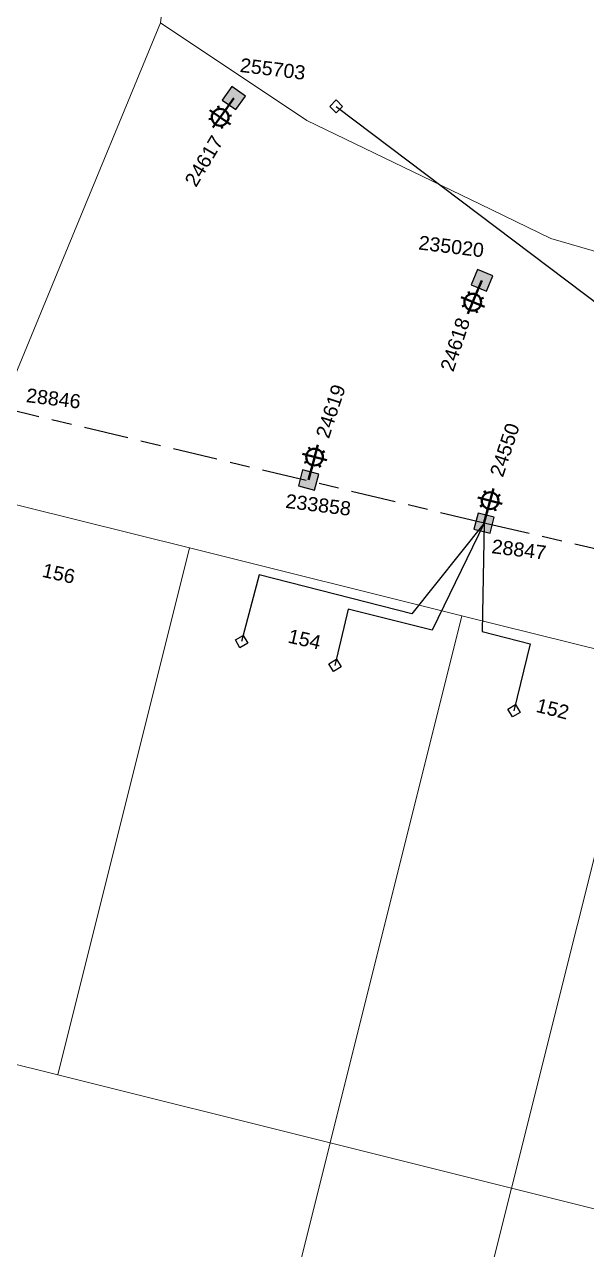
# Model space of a CAD drawing. Header units: metres. Extents: x 287062 to 288920, y 6261941 to 6263050.
# Drawn here: x 287783 to 287833.4, y 6262446 to 6262555.7 of the extents above; entities that cross this region are included whole.
import ezdxf
from ezdxf.enums import TextEntityAlignment as Align

# ---------------------------------------------------------------- set-up
doc = ezdxf.new("R2010")
doc.units = ezdxf.units.M
doc.linetypes.add('Cable Exist UG', pattern=[8.2, 4, -1.2, 1.8, -1.2])
doc.layers.get('0').update_dxf_attribs({"color": 6})
doc.layers.add('Cadastre Land Parcels_SP_EXT', color=9, linetype='Continuous', lineweight=5)
doc.layers.add('Cadastre Roads_SP_EXT', color=9, linetype='Continuous', lineweight=5)
for name, color, linetype in [('Equip_SP_SL_EXT', 7, 'Continuous'), ('Mains_LV_EXT', 7, 'Continuous'), ('Services_SP_EXT', 7, 'Continuous'), ('SupportsUG_SP_LV_EXT', 7, 'Continuous'), ('SupportsUG_SP_LV_SL_EXT', 7, 'Continuous')]:
    doc.layers.add(name, color=color, linetype=linetype)
doc.styles.add('COLUMN_LABEL', font='arial.ttf')
doc.styles.add('iecARIAL', font='arial.ttf', dxfattribs={"height": 2})
doc.styles.add('POLE_LABEL', font='arial.ttf')
doc.styles.get("Standard").update_dxf_attribs({"font": 'arial.ttf'})

# ---------------------------------------------------------------- blocks, each defined once
blk = doc.blocks.new('COLUMN_EXT')
blk.add_hatch(color=256).paths.add_polyline_path([(-1.49, 1.48), (-1.49, -1.49), (1.48, -1.49), (1.48, 1.48)])
blk.add_lwpolyline([(-1.49, -1.49), (1.48, -1.49), (1.48, 1.48), (-1.49, 1.48)], close=True)
for tag, height, style, flags, p in [('ASSET_NUM', 2.5, 'COLUMN_LABEL', 8, (2, 2)), ('STRUCTURE_PLANT_NUMBER', 0.2, 'POLE_LABEL', 9, (1.81, 0.03)), ('STREET_CODE', 0.2, 'COLUMN_LABEL', 9, (1.81, -0.2))]:
    blk.add_attdef(tag, text='', height=height, dxfattribs=dict(style=style, flags=flags)).set_placement(p, align=Align.MIDDLE_LEFT)
at = {"flags": 1}
blk.add_attdef('Z', (1.81, -2.35), '', height=0.2, dxfattribs=at)
at = {"flags": 9}
for tag, p in [('COLUMN_TYPE', (1.81, -0.4)), ('OWNED_BY', (1.81, -0.6)), ('STATE', (1.81, -0.8)), ('USAGE', (1.81, -1)), ('STREETNAME', (1.81, -1.6)), ('SUBURB', (1.81, -1.8)), ('LEGEND', (1.81, -1.2)), ('LOCATION', (1.81, -1.4)), ('NOTES', (1.81, -2))]:
    blk.add_attdef(tag, text='', height=0.2, dxfattribs=at).set_placement(p, align=Align.MIDDLE_LEFT)
blk = doc.blocks.new('SL_LANTERN_EXT')
at = {"lineweight": 40}
for p, q in [((-1.46, 5.68), (-1.06, 5.28)), ((0, 1.97), (0, 6.47)), ((1.46, 5.68), (1.06, 5.28)), ((-2.25, 4.22), (2.25, 4.22)), ((-1.46, 2.76), (-1.06, 3.16)), ((0, 0), (0, 2.72)), ((1.46, 2.76), (1.06, 3.16))]:
    blk.add_line(p, q, dxfattribs=at)
blk.add_circle((0, 4.22), 1.5, dxfattribs=at)
at = {"style": 'iecARIAL', "flags": 8}
blk.add_attdef('ASSET_NUM', (1.5, 1.5), '', height=2.5, dxfattribs=at)
for tag, p, height, flags in [('OPERATING_VOLTAGE', (0.98, -1.65), 0.2, 9), ('ORIENTATION', (0.98, -1.85), 0.2, 9), ('OWNED_BY', (0.98, -2.05), 0.2, 9), ('STATE', (0.98, -2.25), 0.2, 9), ('CONSTRUCTED_VOLTAGE', (0.98, -0.65), 0.2, 9), ('CONTROL_TYPE', (0.98, -0.85), 0.2, 9), ('LANTERN_PURPOSE', (0.98, -1.05), 0.2, 9), ('LANTERN_TYPE', (0.98, -1.25), 0.2, 9), ('NO_PHASES', (0.98, -1.45), 0.2, 9), ('LNUMBER', (2.18, -3.25), 2.5, 8), ('USAGE', (0.98, -2.45), 0.2, 9), ('CEXIST', (0.98, -2.65), 0.2, 9), ('CNEW', (0.98, -2.85), 0.2, 9), ('CNUMBER', (0.98, -3.05), 0.2, 9), ('CREMOVE', (0.98, -3.25), 0.2, 9), ('CREPLACE', (0.98, -3.45), 0.2, 9), ('LKINGHEIGHT', (0.98, -3.65), 0.2, 9), ('LBRACKET', (0.98, -3.85), 0.2, 9), ('LBRACKETVOCAB', (0.98, -4.05), 0.2, 9), ('LCATEGORY', (0.98, -4.25), 0.2, 9), ('LCHARGE1', (0.98, -4.45), 0.2, 9), ('LCHARGE1PERCENT', (0.98, -4.65), 0.2, 9), ('LCHARGE2', (0.98, -4.85), 0.2, 9), ('LCHARGE2PERCENT', (0.98, -5.05), 0.2, 9), ('LCHARGE3', (0.98, -5.25), 0.2, 9), ('LCHARGE3PERCENT', (0.98, -5.45), 0.2, 9), ('LEXIST', (0.98, -5.65), 0.2, 9), ('LLAMP', (0.98, -5.85), 0.2, 9), ('LLAMPVOCAB', (0.98, -6.05), 0.2, 9), ('LMAST', (0.98, -6.25), 0.2, 9), ('LMASTVOCAB', (0.98, -6.45), 0.2, 9), ('LNEW', (0.98, -6.65), 0.2, 9), ('LANTNUMBER', (0.98, -6.85), 0.2, 9), ('LOUTREACH', (0.98, -7.25), 0.2, 9), ('LOUTREACHVOCAB', (0.98, -7.45), 0.2, 9), ('LRATECODE', (0.98, -7.65), 0.2, 9), ('LREMOVE', (0.98, -7.85), 0.2, 9), ('LREPLACE', (0.98, -8.05), 0.2, 9), ('LTYPE', (0.98, -8.25), 0.2, 9), ('LTYPEVOCAB', (0.98, -8.45), 0.2, 9), ('LEGEND', (0.98, -8.65), 0.2, 9), ('LOCATION', (0.98, -8.85), 0.2, 9), ('STREETNAME', (0.98, -9.25), 0.2, 9), ('SUBURB', (0.98, -9.45), 0.2, 1), ('NOTES', (0.98, -9.05), 0.2, 9)]:
    blk.add_attdef(tag, p, '', height=height, dxfattribs=dict(flags=flags))
blk = doc.blocks.new('CCP_EXT')
at = {"flags": 9}
for tag, p in [('STATE', (0, -1.8)), ('LEGEND', (0, -1.4)), ('LIFE_SUPPORT', (0, -1.6)), ('NOTES', (0, -2))]:
    blk.add_attdef(tag, text='', height=0.2, dxfattribs=at).set_placement(p, align=Align.MIDDLE_LEFT)
blk.add_wipeout([(0, 0.57), (0.57, 0), (0, -0.57), (-0.57, 0)])
blk.add_lwpolyline([(-0.57, 0), (0, 0.57), (0.57, 0), (0, -0.57), (-0.57, 0)])
at = {"flags": 1}
blk.add_attdef('Z', (0, 0), '', height=0.2, dxfattribs=at)
at = {"flags": 9}
for tag, p in [('CCP_TYPE', (0, 0)), ('CONSTRUCTED_VOLTAGE', (0, -0.2)), ('OPERATING_VOLTAGE', (0, -0.6)), ('ORIENTATION', (0, -0.8)), ('OWNED_BY', (0, -1)), ('NO_PHASES', (0, -0.4)), ('USAGE', (0, -1.2))]:
    blk.add_attdef(tag, text='', height=0.2, dxfattribs=at).set_placement(p, align=Align.MIDDLE_LEFT)

msp = doc.modelspace()

# ---------------------------------------------------------------- linework, layer by layer
at = {"layer": 'Cadastre Land Parcels_SP_EXT', "linetype": 'Continuous'}
for points in [[(287887.94, 6262571.91), (287872.19, 6262579.68), (287858.18, 6262586.83), (287843.94, 6262594.07), (287830.87, 6262597.46), (287801.27, 6262604.68), (287795.21, 6262555.9), (287808.33, 6262547.15), (287823.84, 6262539.64), (287830.19, 6262536.57), (287858.67, 6262528.29), (287874.38, 6262523.91), (287887.94, 6262571.91)], [(287797.82, 6262508.83), (287777.83, 6262513.81), (287772.61, 6262511.84), (287761.6, 6262467.69), (287786.01, 6262461.6), (287797.82, 6262508.83)], [(287822.22, 6262502.76), (287797.82, 6262508.83), (287786.01, 6262461.6), (287810.4, 6262455.52), (287822.22, 6262502.76)], [(287838.49, 6262498.71), (287822.22, 6262502.76), (287810.4, 6262455.52), (287826.67, 6262451.46), (287838.49, 6262498.71)], [(287854.76, 6262494.65), (287838.49, 6262498.71), (287826.67, 6262451.46), (287842.94, 6262447.4), (287854.76, 6262494.65)], [(287810.4, 6262455.52), (287786.01, 6262461.6), (287761.6, 6262467.69), (287757.54, 6262451.42), (287806.34, 6262439.25), (287810.4, 6262455.52)]]:
    msp.add_lwpolyline(points, close=True, dxfattribs=at)
for points in [[(287818.96, 6262420.64), (287826.67, 6262451.46), (287810.4, 6262455.52), (287806.34, 6262439.25), (287802.27, 6262422.98), (287798.2, 6262406.72), (287814.47, 6262402.67), (287817.26, 6262413.83)], [(287817.26, 6262413.83), (287814.47, 6262402.67), (287830.74, 6262398.61), (287842.94, 6262447.4), (287826.67, 6262451.46), (287818.96, 6262420.64)]]:
    msp.add_lwpolyline(points, dxfattribs=at)
at = {"layer": 'Mains_LV_EXT', "linetype": 'Cable Exist UG'}
for points in [[(287824.2, 6262511.06), (287781.54, 6262521.26)], [(287836.22, 6262508.26), (287824.2, 6262511.06)]]:
    msp.add_lwpolyline(points, dxfattribs=at)

# ---------------------------------------------------------------- block references
at = {"layer": 'Equip_SP_SL_EXT', "xscale": 0.5, "yscale": 0.5, "zscale": 0.5}
for p, rotation in [((287801.78, 6262549.15), 144.6953748766477), ((287824, 6262532.81), 157.3614709219914), ((287808.48, 6262514.93), 345.3400019348911), ((287824.19, 6262511.03), 344.9457727218198)]:
    msp.add_blockref('SL_LANTERN_EXT', p, dxfattribs=dict(at, rotation=rotation))
at = {"layer": 'SupportsUG_SP_LV_SL_EXT', "xscale": 0.5, "yscale": 0.5, "zscale": 0.5}
for p, rotation in [((287801.78, 6262549.15), 144.6953748766477), ((287824, 6262532.81), 157.3614709219914), ((287808.48, 6262514.93), 345.3400019348911), ((287824.2, 6262511.06), 345.7197544679856)]:
    msp.add_blockref('COLUMN_EXT', p, dxfattribs=dict(at, rotation=rotation))

# ---------------------------------------------------------------- texts
at = {"layer": 'Cadastre Land Parcels_SP_EXT'}
for s, rotation, p in [('156', 347.2425, (287784.53, 6262506.26)), ('154', 347.2425, (287806.55, 6262500.36)), ('152', 345.8162, (287828.77, 6262494.16))]:
    msp.add_text(s, height=1.26, rotation=rotation, dxfattribs=at).set_placement(p)
at = {"layer": 'Equip_SP_SL_EXT'}
for s, rotation, p in [('24617', 59.1265, (287798.39, 6262541.09)), ('24618', 71.8257, (287821.44, 6262524.55)), ('24619', 71.8257, (287810.29, 6262518.56)), ('24550', 71.8257, (287825.88, 6262515.1))]:
    msp.add_text(s, height=1.26, rotation=rotation, dxfattribs=at).set_placement(p)
at = {"layer": 'SupportsUG_SP_LV_EXT'}
msp.add_text('28846', height=1.26, rotation=352.958, dxfattribs=at).set_placement((287783.12, 6262521.91))
at = {"layer": 'SupportsUG_SP_LV_SL_EXT'}
for s, p in [('255703', (287802.28, 6262551.5)), ('235020', (287818.27, 6262535.59)), ('233858', (287806.36, 6262512.43)), ('28847', (287824.82, 6262508.37))]:
    msp.add_text(s, height=1.26, rotation=352.958, dxfattribs=at).set_placement(p)

# ---------------------------------------------------------------- next in the draw order: block references
at = {"layer": 'Services_SP_EXT'}
msp.add_blockref('CCP_EXT', (287810.95, 6262548.41), dxfattribs=at)
for p, rotation in [((287802.48, 6262500.44), 254.3368877578211), ((287810.84, 6262498.31), 255.4914522391643), ((287826.88, 6262494.24), 255.1329080541466)]:
    msp.add_blockref('CCP_EXT', p, dxfattribs=dict(at, rotation=rotation))

# ---------------------------------------------------------------- next in the draw order: linework, layer by layer
at = {"layer": 'Cadastre Roads_SP_EXT', "linetype": 'Continuous'}
for points in [[(288022.97, 6262484.91), (287972.7, 6262497.14), (287949.76, 6262501.3), (287946.35, 6262502.22), (287945.78, 6262503.99), (287915.12, 6262512.55), (287895.59, 6262517.99), (287874.38, 6262523.91), (287858.67, 6262528.29), (287830.19, 6262536.57), (287823.84, 6262539.64), (287808.33, 6262547.15), (287795.21, 6262555.9), (287786.16, 6262533.98), (287777.83, 6262513.81)], [(287777.83, 6262513.81), (287797.82, 6262508.83), (287822.22, 6262502.76), (287838.49, 6262498.71), (287854.76, 6262494.65), (287871.02, 6262490.6), (287887.3, 6262486.55), (287903.57, 6262482.5), (287923.15, 6262477.62), (287942.03, 6262472.92), (287942.67, 6262472.76), (287962.19, 6262467.89), (287982.01, 6262462.96), (288001.41, 6262458.13)]]:
    msp.add_lwpolyline(points, dxfattribs=at)
at = {"layer": 'Services_SP_EXT'}
for points in [[(287810.95, 6262548.41), (287839.57, 6262526.8)], [(287824.2, 6262511.06), (287817.73, 6262502.94), (287804.05, 6262506.41), (287802.48, 6262500.44)], [(287824.2, 6262511.06), (287819.55, 6262501.45), (287812.03, 6262503.35), (287810.84, 6262498.31)], [(287824.2, 6262511.06), (287824.04, 6262501.35), (287828.34, 6262500.25), (287826.88, 6262494.24)]]:
    msp.add_lwpolyline(points, dxfattribs=at)

doc.saveas('drawing.dxf')
